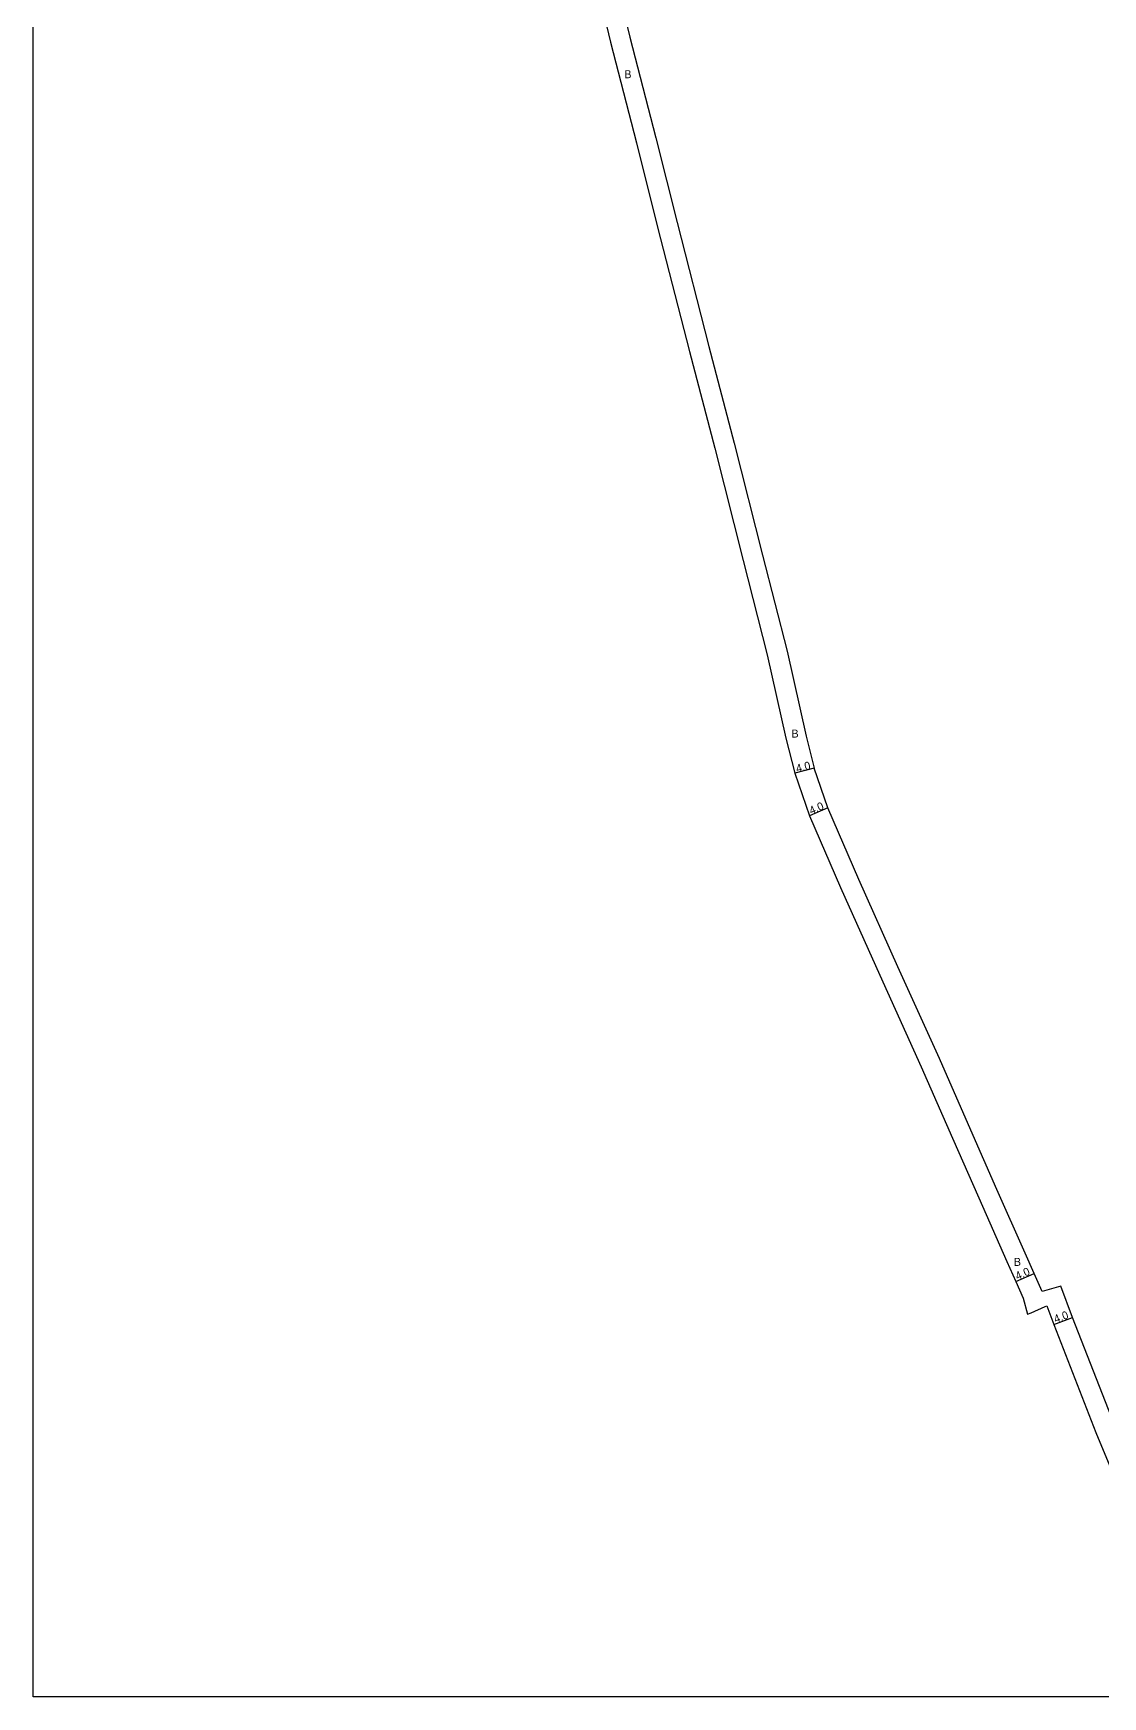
# Model space of a CAD drawing. Header units: metres. Extents: x -12000 to -8000, y -105000 to -102000.
# Drawn here: x -12000 to -11786.2, y -105000 to -104667.5 of the extents above; entities that cross this region are included whole.
import ezdxf

# ---------------------------------------------------------------- set-up
doc = ezdxf.new("R2010")
doc.units = ezdxf.units.M
doc.header["$LTSCALE"] = 2.5
for name, color, linetype in [('図郭', 7, 'Continuous'), ('幅員', 7, 'Continuous'), ('舗装', 7, 'Continuous'), ('道路', 7, 'Continuous')]:
    doc.layers.add(name, color=color, linetype=linetype)
doc.styles.get("Standard").update_dxf_attribs({"font": ''})
doc.styles.get('Standard').set_extended_font_data('@MS PGothic')

msp = doc.modelspace()

# ---------------------------------------------------------------- linework, layer by layer
at = {"layer": '図郭'}
msp.add_lwpolyline([(-12000, -104400), (-11200, -104400), (-11200, -105000), (-12000, -105000)], close=True, dxfattribs=at)
at = {"layer": '幅員'}
for points in [[(-11843.88, -104814.4), (-11847.75, -104815.39)], [(-11841.1, -104822.34), (-11844.77, -104823.93)], [(-11803.55, -104916.99), (-11799.89, -104915.38)], [(-11795.93, -104925.56), (-11792.18, -104924.16)]]:
    msp.add_lwpolyline(points, dxfattribs=at)
at = {"layer": '道路'}
for points in [[(-11925.1, -104492.17), (-11922.39, -104506.98), (-11919.04, -104522.87), (-11917.67, -104528.83), (-11916.15, -104535.41), (-11915.82, -104536.82), (-11912.23, -104554.16), (-11908.27, -104572.55), (-11904.47, -104590.5), (-11898.71, -104613.76), (-11893.24, -104634.62), (-11888.87, -104651.49), (-11887.55, -104656.98), (-11884.61, -104669.26), (-11879.37, -104689.38), (-11875.17, -104706.24), (-11868.78, -104731.11), (-11863.72, -104750.43), (-11858.08, -104772.84), (-11853.24, -104791.7), (-11849.54, -104808.37), (-11847.75, -104815.39)], [(-11921.16, -104491.46), (-11918.46, -104506.2), (-11915.13, -104522.03), (-11913.28, -104530.04), (-11912.72, -104532.45), (-11911.91, -104535.97), (-11908.31, -104553.35), (-11904.36, -104571.72), (-11900.57, -104589.6), (-11894.83, -104612.79), (-11889.32, -104633.8), (-11884.99, -104650.5), (-11883.66, -104656.05), (-11880.73, -104668.28), (-11875.49, -104688.4), (-11871.28, -104705.29), (-11864.91, -104730.09), (-11859.84, -104749.44), (-11854.21, -104771.79), (-11849.29, -104791), (-11845.46, -104808.01), (-11843.88, -104814.4)], [(-11847.75, -104815.39), (-11844.77, -104823.93), (-11838.61, -104838.23), (-11830.76, -104855.73), (-11822.47, -104874.07), (-11816.22, -104888.33), (-11810.97, -104900.24), (-11805.33, -104912.97), (-11803.55, -104916.99), (-11802.07, -104920.34), (-11801.24, -104923.51), (-11800.45, -104923.28), (-11797.7, -104921.99)], [(-11761.07, -105000), (-11767.28, -104985.41), (-11774.58, -104967.87), (-11783.82, -104945.68), (-11792.18, -104924.16), (-11794.52, -104917.93), (-11798.28, -104919.01), (-11799.89, -104915.38), (-11801.67, -104911.35), (-11807.31, -104898.62), (-11812.56, -104886.71), (-11818.82, -104872.44), (-11827.11, -104854.09), (-11834.95, -104836.62), (-11841.1, -104822.34), (-11843.88, -104814.4)], [(-11797.7, -104921.99), (-11797.31, -104921.88), (-11795.93, -104925.56), (-11787.53, -104947.18), (-11778.27, -104969.41), (-11770.97, -104986.96), (-11765.4, -105000)]]:
    msp.add_lwpolyline(points, dxfattribs=at)

# ---------------------------------------------------------------- texts
at = {"layer": '幅員'}
for rotation, p in [(14.3768, (-11847.28, -104815.26)), (23.316, (-11844.45, -104823.68)), (23.8353, (-11803.22, -104916.74)), (20.5796, (-11795.59, -104925.33))]:
    msp.add_text('4.0', height=1.6, rotation=rotation, dxfattribs=at).set_placement(p)
at = {"layer": '舗装'}
for p in [(-11881.79, -104676.46), (-11848.38, -104808.26), (-11803.92, -104913.87)]:
    msp.add_text('B', height=1.6, dxfattribs=at).set_placement(p)

doc.saveas('drawing.dxf')
